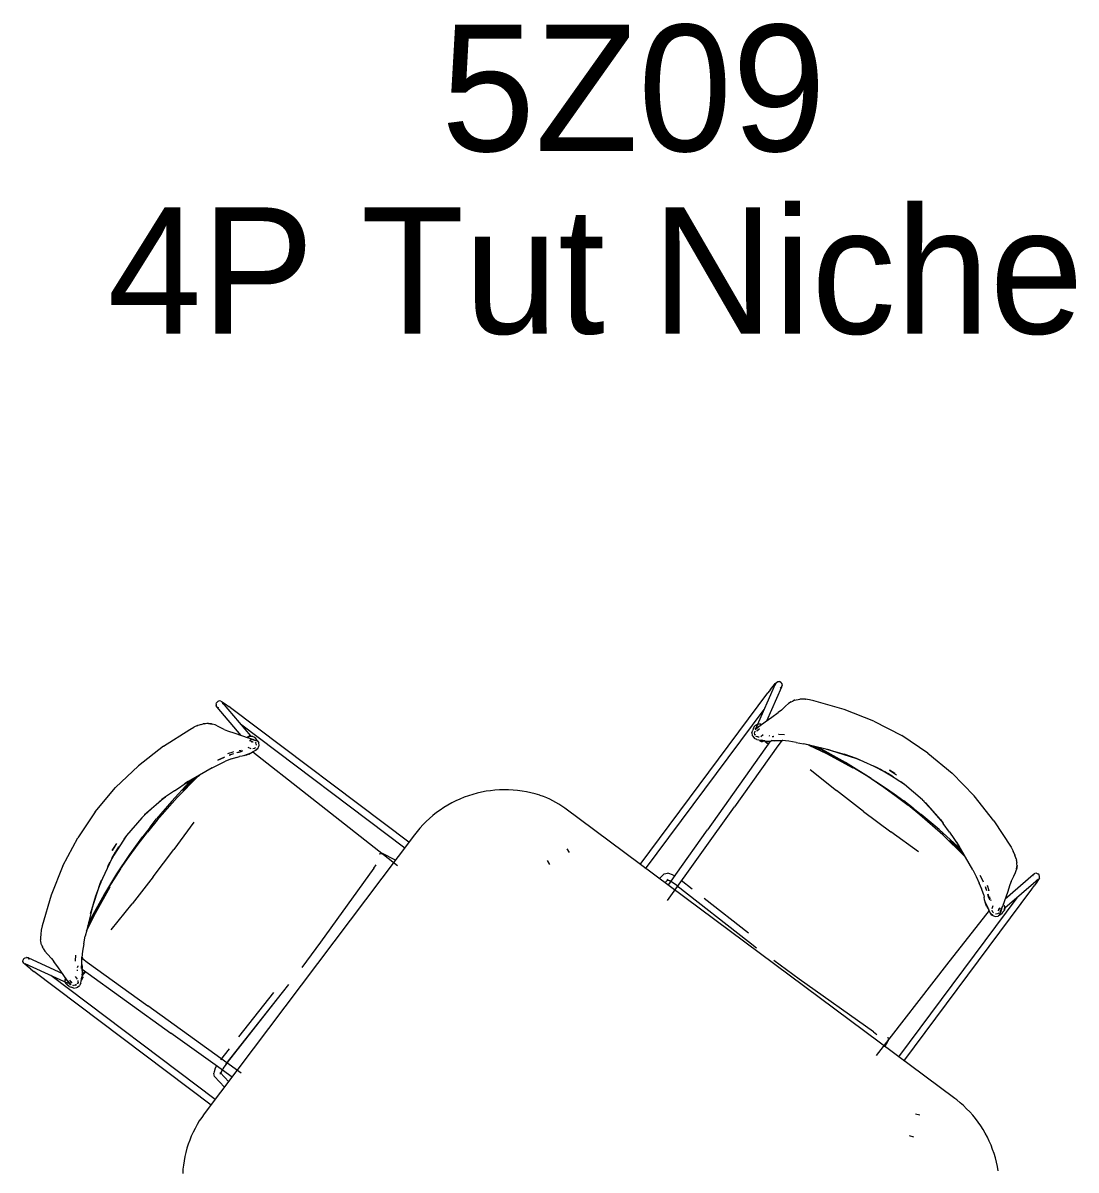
# Model space of a CAD drawing. Header units: millimetres. Extents: x 155927 to 326028, y -36033 to 97293.
# Drawn here: x 227393 to 229061, y 27266 to 29082 of the extents above; entities that cross this region are included whole.
import ezdxf

# ---------------------------------------------------------------- set-up
doc = ezdxf.new("R2010")
doc.units = ezdxf.units.MM
doc.header["$MEASUREMENT"] = 0
for name, color, linetype, lineweight in [('A-AREA-IDEN', 7, 'CONTINUOUS', 9), ('G-IMPT', 8, 'CONTINUOUS', 9), ('I-FURN', 8, 'CONTINUOUS', 9)]:
    doc.layers.add(name, color=color, linetype=linetype, lineweight=lineweight)
doc.styles.add('Century Gothic', font='GOTHIC.TTF', dxfattribs={"height": 200})

msp = doc.modelspace()

# ---------------------------------------------------------------- linework, layer by layer
at = {"layer": 'G-IMPT'}
for p, q in [((228554.4, 27967), (228584.7, 28035.4)), ((228594.4, 28030.2), (228570.3, 27976.3)), ((228576.6, 28026.3), (228572.8, 28021.2)), ((228576.6, 28026.3), (228581.1, 28031.9)), ((228581.1, 28031.9), (228584.4, 28035.9)), ((228584.2, 28033.3), (228584.3, 28033)), ((228584.7, 28035.4), (228584.3, 28033)), ((228584.4, 28035.9), (228586.1, 28037.7)), ((228586.1, 28037.7), (228588.5, 28038.9)), ((228588.5, 28038.9), (228591.1, 28038.8)), ((228593.4, 28037.5), (228591.1, 28038.8)), ((228592.4, 28028.7), (228594.3, 28030.5)), ((228592.6, 28028.9), (228594.3, 28030.5)), ((228593.4, 28037.5), (228594.7, 28035.6)), ((228594.4, 28030.2), (228595.2, 28032.7)), ((228594.8, 28035.2), (228594.7, 28035.6)), ((228594.8, 28035.2), (228595.2, 28032.7)), ((228595.2, 28032.7), (228595.1, 28033.1)), ((227698.6, 28003.4), (227699.3, 28005.5)), ((227701.2, 28007.4), (227699.3, 28005.5)), ((227703.7, 28008.2), (227701.2, 28007.4)), ((227706.3, 28007.8), (227703.7, 28008.2)), ((227706.3, 28007.8), (227708.4, 28006.6)), ((227708.3, 28005.9), (227753.2, 27953.1)), ((227708.3, 28005.9), (227709.4, 28003.9)), ((227708.4, 28006.6), (227712.8, 28003.7)), ((228370.4, 27749.1), (228572.8, 28021.2)), ((228609.7, 28007), (228605.2, 28004.1)), ((228609.7, 28007), (228612, 28008.1)), ((228614.7, 28009.3), (228612, 28008.1)), ((228615.2, 28009.4), (228614.7, 28009.3)), ((228615.2, 28009.4), (228617.6, 28010.1)), ((228617.6, 28010.1), (228620.8, 28010.8)), ((228620.8, 28010.8), (228623.4, 28011.1)), ((228626.1, 28011.3), (228623.4, 28011.1)), ((228632, 28011.1), (228626.1, 28011.3)), ((228632, 28011.1), (228632.4, 28011)), ((228638.7, 28010.2), (228632.4, 28011)), ((228645.5, 28008.7), (228638.7, 28010.2)), ((228693.7, 27994.9), (228645.5, 28008.7)), ((227698.6, 28003.4), (227698.9, 28000.8)), ((227699, 28000.4), (227698.9, 28000.8)), ((227700.5, 27998.2), (227699, 28000.4)), ((227702.8, 27997.4), (227700.5, 27998.6)), ((227702.5, 27997.5), (227700.5, 27998.6)), ((227738.6, 27953.4), (227700.5, 27998.2)), ((227709.4, 28003.9), (227709.3, 28004.1)), ((227712.8, 28003.7), (227718.6, 27999.5)), ((227723.6, 27995.7), (227718.6, 27999.5)), ((228004, 27784.5), (227723.6, 27995.7)), ((228379.1, 27742.6), (228566.6, 27994.6)), ((228579, 27982.7), (228589.2, 27990)), ((228594, 27993.5), (228589.2, 27990)), ((228600.8, 27999.9), (228594, 27993.5)), ((228600.8, 27999.9), (228605.2, 28004.1)), ((228740.3, 27976.4), (228693.7, 27994.9)), ((227669.4, 27969.2), (227663.5, 27966.6)), ((227669.4, 27969.2), (227669.8, 27969.3)), ((227675.4, 27971.2), (227669.8, 27969.3)), ((227675.4, 27971.2), (227678, 27971.8)), ((227680.6, 27972.2), (227678, 27971.8)), ((227680.6, 27972.2), (227681.3, 27972.2)), ((227683.9, 27972.5), (227681.3, 27972.2)), ((227686.4, 27972.5), (227683.9, 27972.5)), ((227691.2, 27971.9), (227686.4, 27972.5)), ((227686.4, 27972.5), (227686.9, 27972.4)), ((227686.4, 27972.5), (227692.3, 27971.7)), ((227686.9, 27972.4), (227689.8, 27972.1)), ((227689.8, 27972.1), (227692.3, 27971.7)), ((227691.2, 27971.9), (227692.3, 27971.7)), ((227697.4, 27970.2), (227692.3, 27971.7)), ((227702.9, 27967.4), (227697.4, 27970.2)), ((227737.1, 27972), (227997.7, 27775.6)), ((228549.7, 27965.3), (228551.9, 27968.7)), ((228553.2, 27969.9), (228551.9, 27968.7)), ((228553.2, 27969.9), (228553.4, 27970.1)), ((228553.4, 27970.1), (228556.3, 27971.5)), ((228556.6, 27971.6), (228556.3, 27971.5)), ((228556.6, 27971.6), (228559.2, 27972)), ((228558.4, 27967.8), (228568.4, 27975)), ((228561.9, 27971.5), (228559.2, 27972)), ((228559.4, 27971.9), (228559.2, 27972)), ((228562, 27971.4), (228559.2, 27972)), ((228559.4, 27971.9), (228562, 27971.4)), ((228561.9, 27971.5), (228562, 27971.4)), ((228568.4, 27975), (228579, 27982.7)), ((228740.3, 27976.4), (228784.7, 27953.4)), ((227615.1, 27936.4), (227657.3, 27963.2)), ((227657.3, 27963.2), (227663.5, 27966.6)), ((227711.2, 27963.2), (227702.9, 27967.4)), ((227711.2, 27963.2), (227716.7, 27961.1)), ((227716.7, 27961.1), (227728.6, 27957)), ((227728.6, 27957), (227749.6, 27949.7)), ((227748.2, 27951.1), (227748.1, 27951)), ((227748.2, 27951.1), (227750.4, 27952.2)), ((227750.4, 27952.2), (227750.6, 27952.3)), ((227753.5, 27952.7), (227750.6, 27952.3)), ((227751, 27952.3), (227753.2, 27952.7)), ((227751, 27952.3), (227753.5, 27952.7)), ((227757, 27952), (227753.2, 27952.7)), ((227753.2, 27952.7), (227756.7, 27952.1)), ((227753.2, 27952.7), (227753.5, 27952.7)), ((227757, 27952), (227753.5, 27952.7)), ((227757, 27952), (227756.7, 27952.1)), ((227757, 27952), (227758.5, 27951.2)), ((227759.5, 27950.3), (227758.5, 27951.2)), ((228547.1, 27957.9), (228548.6, 27962.1)), ((228547.1, 27957.9), (228547.9, 27953.5)), ((228547.9, 27953.5), (228548.7, 27952.3)), ((228549.7, 27965.3), (228548.6, 27962.1)), ((228548.7, 27952.3), (228551.4, 27948.8)), ((228552.1, 27954.5), (228551.3, 27957.8)), ((228551.8, 27960.3), (228551.4, 27958.5)), ((228551.8, 27959.7), (228551.4, 27958.5)), ((228551.9, 27955.9), (228552.5, 27954)), ((228551.9, 27955.9), (228552, 27955.2)), ((228552.5, 27954), (228552, 27955.2)), ((228552.5, 27962.9), (228558.9, 27968.2)), ((228558.4, 27967.8), (228552.5, 27962.9)), ((228555.9, 27966), (228552.8, 27964.4)), ((228555.1, 27965.3), (228552.8, 27964.4)), ((228552.9, 27963.9), (228553.7, 27965.7)), ((228553.7, 27952.4), (228554.2, 27952.1)), ((228554, 27964.7), (228558.9, 27968.2)), ((228555.9, 27966), (228554, 27964.7)), ((228556, 27951.3), (228554.2, 27952.1)), ((228555, 27961), (228559.6, 27964.5)), ((228555, 27961), (228557.1, 27962.2)), ((228557.5, 27962.2), (228556, 27961.9)), ((228556, 27961.9), (228557.1, 27962.2)), ((228556.7, 27951.2), (228556, 27951.3)), ((228557.5, 27962.2), (228556.5, 27962.1)), ((228556.7, 27951.2), (228559.1, 27951.4)), ((228561.4, 27952.2), (228565.3, 27955.2)), ((228576, 27952.7), (228574.8, 27953.1)), ((228579.6, 27952.2), (228581.5, 27952.1)), ((228582.2, 27952.1), (228581.5, 27952.1)), ((228589.5, 27955.3), (228590.1, 27955.4)), ((228590.1, 27955.4), (228599.1, 27955.2)), ((228826.3, 27925.7), (228784.7, 27953.4)), ((227615.1, 27936.4), (227575.6, 27905.6)), ((227754.1, 27932.6), (227749.5, 27934.5)), ((227757.7, 27946.8), (227749.6, 27949.7)), ((227759.6, 27945.5), (227751.9, 27948.7)), ((227751.9, 27948.7), (227753.1, 27948.2)), ((227752.1, 27945.7), (227754, 27946.6)), ((227757.6, 27943), (227752.3, 27945.1)), ((227759.6, 27945.5), (227753.1, 27948.2)), ((227756.4, 27947), (227754, 27946.6)), ((227756.5, 27943.6), (227754.5, 27943.3)), ((227754.5, 27943.3), (227755.9, 27943.6)), ((227756.5, 27943.6), (227755, 27943.5)), ((227757.6, 27943), (227755, 27943.5)), ((227758.9, 27946.8), (227755.4, 27947.5)), ((227763.1, 27944.7), (227755.4, 27947.5)), ((227758.9, 27946.8), (227756.4, 27947)), ((227758.9, 27933.1), (227756.7, 27932.7)), ((227757.6, 27947.8), (227758.9, 27946.3)), ((227763.1, 27944.7), (227757.7, 27946.8)), ((227758.9, 27933.1), (227759.8, 27933.5)), ((227761.6, 27948.6), (227759.5, 27950.3)), ((227760.9, 27934.7), (227759.8, 27933.5)), ((227761.9, 27941.5), (227761.1, 27943.1)), ((227765.1, 27933.7), (227761.5, 27930.1)), ((227763.6, 27945.8), (227761.6, 27948.6)), ((227765.1, 27933.7), (227762, 27930.3)), ((227762.4, 27938), (227762.2, 27941)), ((227763.6, 27945.8), (227766.2, 27942.2)), ((227764.7, 27932.3), (227766.3, 27936.4)), ((227766.7, 27937.7), (227766.2, 27942.2)), ((227766.3, 27936.4), (227766.7, 27937.7)), ((228577.1, 27945.1), (228476.9, 27804.1)), ((228588.4, 27937.4), (228519.6, 27840.4)), ((228555.1, 27947.1), (228551.4, 27948.8)), ((228555.1, 27947.1), (228564.5, 27945.6)), ((228567.5, 27944.9), (228562.3, 27946)), ((228562.3, 27946), (228564.5, 27945.6)), ((228573.5, 27939.7), (228567.1, 27944.9)), ((228567.5, 27944.9), (228571.2, 27944.6)), ((228568, 27944.8), (228573.8, 27940)), ((228568, 27944.8), (228573.8, 27940)), ((228571.2, 27944.6), (228578.1, 27944.8)), ((228578, 27946), (228587.2, 27945.4)), ((228578, 27946), (228587.9, 27945.5)), ((228582.4, 27945.2), (228578.1, 27944.8)), ((228582.4, 27945.2), (228587.9, 27945.5)), ((228587.2, 27945.4), (228596.4, 27945.4)), ((228593.7, 27943.8), (228588.4, 27937.4)), ((228596, 27945.8), (228593.7, 27943.8)), ((228605.8, 27944.4), (228595.5, 27945.4)), ((228596.4, 27945.4), (228595.5, 27945.4)), ((228617.5, 27942.5), (228605.8, 27944.4)), ((228617.5, 27942.5), (228629.1, 27940.4)), ((228639.1, 27938.2), (228629.1, 27940.5)), ((228671.5, 27930.5), (228629.1, 27940.5)), ((228639.1, 27938.2), (228629.1, 27940.4)), ((228665.5, 27925.1), (228637.7, 27938.5)), ((228637.7, 27938.5), (228665.3, 27925.1)), ((228659, 27930.1), (228645.1, 27936.7)), ((228653.9, 27933.9), (228651, 27935.3)), ((228695.7, 27910.8), (228653.9, 27933.9)), ((227712.1, 27919.3), (227701.4, 27914.3)), ((227701.4, 27914.3), (227711.1, 27918.9)), ((227712.1, 27919.3), (227711.1, 27918.9)), ((227723.3, 27916.6), (227713.6, 27912.7)), ((227717, 27925), (227725.6, 27927.6)), ((227726.2, 27924.7), (227719.4, 27922.3)), ((227719.4, 27922.3), (227721.6, 27923.1)), ((227726.2, 27924.7), (227721.6, 27923.1)), ((227731.2, 27918.9), (227722.5, 27916.3)), ((227723.3, 27916.6), (227722.5, 27916.3)), ((227726.2, 27927.8), (227725.6, 27927.6)), ((227731.2, 27918.9), (227735.9, 27920.1)), ((227734.8, 27927.4), (227731.3, 27926.1)), ((227732, 27926.4), (227731.3, 27926.1)), ((227732, 27926.4), (227734.8, 27927.4)), ((227737.2, 27927.9), (227734.1, 27926.7)), ((227734.8, 27926.9), (227734.1, 27926.7)), ((227737.2, 27927.9), (227734.8, 27926.9)), ((227738.5, 27929.8), (227735.3, 27929.1)), ((227740.2, 27920.9), (227735.9, 27920.1)), ((227740.4, 27929.4), (227736.6, 27927.6)), ((227737.2, 27927.9), (227736.6, 27927.6)), ((227737.2, 27927.9), (227740.4, 27929.4)), ((227746.9, 27922.6), (227740.2, 27920.9)), ((227743.7, 27922), (227752.6, 27925.7)), ((227747.8, 27923.5), (227743.7, 27922)), ((227750.3, 27923.9), (227746.9, 27922.6)), ((227747.8, 27923.5), (227752.6, 27925.7)), ((227750.3, 27923.9), (227756, 27927.3)), ((227762, 27930.3), (227756, 27927.3)), ((227756.9, 27927.8), (227842.8, 27860)), ((227764.7, 27932.3), (227761.5, 27930.1)), ((228659, 27930.1), (228693.9, 27911.4)), ((228707.1, 27902.1), (228665.3, 27925.1)), ((228665.5, 27925.1), (228707.1, 27902.1)), ((228665.6, 27932.1), (228671.5, 27930.5)), ((228665.6, 27932.1), (228671.5, 27930.4)), ((228671.5, 27930.5), (228713, 27917.2)), ((228671.5, 27930.5), (228693.5, 27924)), ((228671.5, 27930.4), (228693.5, 27924)), ((228713, 27917.2), (228693.5, 27924)), ((228693.5, 27924), (228712.9, 27917.1)), ((228718, 27915.2), (228712.9, 27917.1)), ((228752.6, 27899.3), (228713, 27917.2)), ((228713, 27917.2), (228718, 27915.2)), ((228826.3, 27925.7), (228864.8, 27893.8)), ((227575.6, 27905.6), (227539.4, 27871)), ((227692.4, 27902.4), (227648.6, 27877.2)), ((227692.4, 27902.4), (227703, 27907.6)), ((227703, 27907.6), (227713.6, 27912.7)), ((228639.8, 27899.7), (228681.2, 27866.3)), ((228693.9, 27911.4), (228728.2, 27891)), ((228736.3, 27885.3), (228695.7, 27910.8)), ((228740.1, 27905.5), (228746.6, 27902.3)), ((228740.1, 27905.5), (228752.6, 27898.8)), ((228752.6, 27899.3), (228771.4, 27888.3)), ((228752.6, 27899.3), (228762.5, 27893.5)), ((228752.6, 27898.8), (228762.5, 27893.5)), ((228773.7, 27893.3), (228765.2, 27898.9)), ((228765.2, 27898.9), (228776.5, 27891.4)), ((227628.4, 27849.7), (227655.6, 27879)), ((227632.6, 27866), (227654.5, 27880.8)), ((227636.9, 27855.2), (227670.5, 27889.1)), ((227666.6, 27887.5), (227645.5, 27866.3)), ((227666.6, 27887.5), (227645.5, 27866.3)), ((227654.5, 27880.8), (227648.6, 27877.2)), ((227661.1, 27884.4), (227655.6, 27879)), ((227670.5, 27889.1), (227672.4, 27890.9)), ((228728.2, 27891), (228759.2, 27870.5)), ((228736.3, 27885.3), (228756.2, 27871.8)), ((228789.2, 27875.8), (228758.2, 27896)), ((228758.2, 27896), (228762.5, 27893.5)), ((228771.4, 27888.3), (228762.5, 27893.5)), ((228789.2, 27875.8), (228783.2, 27880.1)), ((228789.2, 27875.8), (228783.2, 27880.1)), ((228899.6, 27857.9), (228864.8, 27893.8)), ((227507.3, 27832.7), (227539.4, 27871)), ((227632.6, 27866), (227618.7, 27856.2)), ((227842.8, 27860), (227985.8, 27747.6)), ((228723.9, 27833.3), (228681.2, 27866.3)), ((228756.2, 27871.8), (228775.7, 27857.6)), ((228759.2, 27870.5), (228772.5, 27861.1)), ((228772.5, 27861.1), (228787.9, 27850.2)), ((228817.4, 27851.8), (228789.2, 27875.8)), ((227618.5, 27856.5), (227585.5, 27828.1)), ((227612.8, 27852), (227585.5, 27828.1)), ((227585.8, 27827.8), (227612.8, 27852)), ((227628.4, 27849.7), (227604.4, 27821.4)), ((227636.9, 27855.2), (227605.1, 27819.3)), ((227618.5, 27856.5), (227612.8, 27852)), ((227612.8, 27852), (227618.7, 27856.2)), ((228775.7, 27857.6), (228794.8, 27843)), ((228802.8, 27838.6), (228787.9, 27850.2)), ((228813.6, 27827.9), (228794.8, 27843)), ((228817.4, 27851.8), (228820.5, 27849)), ((228817.5, 27851.9), (228821.9, 27847.2)), ((228817.5, 27851.9), (228820.1, 27849.5)), ((228821.9, 27847.2), (228846.3, 27820.4)), ((228850.8, 27814.7), (228822.2, 27847.5)), ((228846.3, 27820.4), (228822.2, 27847.5)), ((228930.7, 27818.6), (228899.6, 27857.9)), ((227507.3, 27832.7), (227479.4, 27791.3)), ((227581.1, 27823.4), (227585.8, 27827.8)), ((227581.1, 27823.4), (227583.5, 27825.9)), ((227581.2, 27823.3), (227584, 27826.4)), ((228413.9, 27692.2), (228519.6, 27840.4)), ((228723.9, 27833.3), (228767.3, 27801)), ((228802.8, 27838.6), (228815.6, 27828.6)), ((228849.6, 27796.3), (228813.6, 27827.9)), ((228844.1, 27804.8), (228815.6, 27828.6)), ((227581.2, 27823.3), (227557, 27795.2)), ((227594.3, 27808.6), (227582.6, 27793.8)), ((227605.1, 27819.3), (227589.8, 27800.7)), ((227594.3, 27808.6), (227604.4, 27821.4)), ((227663.3, 27816.5), (227631.6, 27772.9)), ((228850.8, 27814.7), (228846.3, 27820.4)), ((228846.3, 27820.4), (228850.5, 27814.4)), ((228860.4, 27800.6), (228850.5, 27814.4)), ((228930.7, 27818.6), (228957.8, 27776.6)), ((227456.1, 27747), (227479.4, 27791.3)), ((227557, 27795.3), (227536.6, 27764.3)), ((227557, 27795.3), (227552.6, 27789.2)), ((227557, 27795.2), (227552.6, 27789.2)), ((227571.6, 27778.5), (227582.6, 27793.8)), ((227575.1, 27781.6), (227589.8, 27800.7)), ((228426.8, 27733.6), (228476.9, 27804.1)), ((228811.1, 27769.6), (228767.3, 27801)), ((228844.1, 27804.8), (228873.6, 27777.8)), ((228849.6, 27796.3), (228883.8, 27762.9)), ((228860.4, 27800.6), (228875.4, 27778.8)), ((228882.2, 27766.8), (228860.8, 27787.8)), ((228882.2, 27766.8), (228860.8, 27787.8)), ((227533.3, 27758.8), (227544.4, 27777.5)), ((227533.8, 27771.3), (227541.3, 27782.6)), ((227539.4, 27779.8), (227533.8, 27771.3)), ((227544.4, 27777.5), (227539.1, 27768.6)), ((227560.8, 27762.2), (227575.1, 27781.6)), ((227562.1, 27765.2), (227571.6, 27778.5)), ((227599.1, 27729.7), (227631.6, 27772.9)), ((228875.4, 27778.8), (228871.8, 27784.7)), ((228897.2, 27741.1), (228871.8, 27784.7)), ((228879, 27772.3), (228873.6, 27777.8)), ((228957.8, 27776.6), (228961.2, 27770.3)), ((228963.8, 27764.5), (228961.2, 27770.3)), ((227533.3, 27758.8), (227515.1, 27719.3)), ((227527, 27746.3), (227533.8, 27758.8)), ((227527, 27746.3), (227530.3, 27752.8)), ((227533.3, 27758.8), (227539.1, 27768.6)), ((227533.8, 27758.8), (227539.1, 27768.6)), ((227536.6, 27764.3), (227539.1, 27768.6)), ((227541.4, 27734.4), (227562.1, 27765.2)), ((227547.1, 27742.4), (227560.8, 27762.2)), ((227956.9, 27766.4), (227959.7, 27766.7)), ((227959.7, 27766.7), (227962.2, 27766.7)), ((227982.7, 27756.2), (227962.2, 27766.7)), ((228883.8, 27762.9), (228885.6, 27761)), ((228963.8, 27764.5), (228964, 27764.1)), ((228965.9, 27758.5), (228964, 27764.1)), ((228965.9, 27758.5), (228966.5, 27755.9)), ((228966.9, 27753.3), (228966.5, 27755.9)), ((228966.9, 27753.3), (228966.9, 27752.6)), ((228967.2, 27750), (228966.9, 27752.6)), ((227456.1, 27747), (227437.3, 27700.5)), ((227520.8, 27700.2), (227541.4, 27734.4)), ((227547.1, 27742.4), (227521.4, 27701.9)), ((227948.3, 27743.6), (227864.1, 27626.4)), ((227948.3, 27743.6), (227952.2, 27748.7)), ((228408.4, 27734.3), (228400.5, 27726.7)), ((228408.4, 27734.3), (228410.9, 27735.1)), ((228410.9, 27735.1), (228413.6, 27735.5)), ((228415.9, 27735), (228413.6, 27735.5)), ((228414.5, 27716.3), (228426.8, 27733.6)), ((228421.5, 27733.2), (228415.9, 27735)), ((228425.3, 27731), (228421.5, 27733.2)), ((228897.2, 27741.1), (228902.5, 27730.5)), ((228948.5, 27695.2), (228993.1, 27733.6)), ((228962.3, 27731), (228965, 27736.5)), ((228965, 27736.5), (228966.5, 27741.6)), ((228967.3, 27747.5), (228966.5, 27741.6)), ((228966.9, 27744.1), (228966.5, 27741.6)), ((228966.7, 27742.7), (228966.5, 27741.6)), ((228966.7, 27742.7), (228967.3, 27747.5)), ((228967.2, 27747.1), (228966.9, 27744.1)), ((228967.3, 27747.5), (228967.2, 27750)), ((228967.3, 27747.5), (228967.2, 27747.1)), ((228992.3, 27731.3), (228993.5, 27733.6)), ((228992.3, 27731.5), (228993.5, 27733.6)), ((228993.1, 27733.6), (228995.2, 27735.1)), ((228995.2, 27735.1), (228995.6, 27735.2)), ((228998.2, 27735.5), (228995.6, 27735.2)), ((228998.2, 27735.5), (229000.4, 27734.8)), ((229002.3, 27732.9), (229000.4, 27734.8)), ((229003.1, 27730.5), (229002.3, 27732.9)), ((227501.6, 27677.9), (227515.1, 27719.3)), ((227515.1, 27719.3), (227508.2, 27699.8)), ((227508.2, 27699.8), (227515.3, 27719.2)), ((227515.1, 27719.3), (227517.1, 27724.3)), ((227517.1, 27724.3), (227515.3, 27719.2)), ((227599.1, 27729.7), (227565.9, 27687.2)), ((228414.9, 27725.4), (228409.3, 27720.1)), ((228417, 27723.2), (228412.4, 27724.7)), ((228412.4, 27724.7), (228414.8, 27724.7)), ((228414.9, 27725.4), (228413, 27724.4)), ((228413, 27724.4), (228414.8, 27724.7)), ((228423.1, 27719.8), (228417, 27723.2)), ((228428.3, 27716.1), (228423.1, 27719.8)), ((228428.3, 27716.1), (228542.1, 27627.5)), ((228428.6, 27716.1), (228542.1, 27627.5)), ((228435.1, 27724.6), (228452.6, 27711)), ((228902.5, 27730.5), (228907.6, 27719.9)), ((228911.6, 27710.3), (228907.6, 27719.9)), ((228914.2, 27721.5), (228909.2, 27732.1)), ((228909.2, 27732.1), (228913.8, 27722.5)), ((228914.2, 27721.5), (228913.8, 27722.5)), ((228919.9, 27716.6), (228922.7, 27708)), ((229000.8, 27725.8), (228947.8, 27680.3)), ((228956.1, 27717.1), (228952, 27705.2)), ((228958.1, 27722.6), (228956.1, 27717.1)), ((228958.1, 27722.6), (228962.3, 27731)), ((228990.7, 27710.4), (228994.4, 27715.5)), ((228998.6, 27721.3), (228994.4, 27715.5)), ((229001.5, 27725.7), (228998.6, 27721.3)), ((229000.8, 27725.8), (228998.8, 27724.7)), ((228998.8, 27724.7), (228999, 27724.8)), ((229002.7, 27727.8), (229001.5, 27725.7)), ((229002.7, 27727.8), (229003.1, 27730.5)), ((227437.3, 27700.5), (227423.2, 27652.4)), ((227521.4, 27701.9), (227498, 27660.3)), ((227501.6, 27677.9), (227508.2, 27699.8)), ((227501.7, 27677.9), (227508.2, 27699.8)), ((227501.9, 27665.3), (227520.8, 27700.2)), ((227530.2, 27713.3), (227506.9, 27671.7)), ((227507, 27671.8), (227530.2, 27713.3)), ((228967.1, 27696.8), (228779.5, 27444.7)), ((228788.3, 27438.2), (228990.7, 27710.4)), ((228914, 27702.4), (228911.3, 27711.1)), ((228911.6, 27710.3), (228911.3, 27711.1)), ((228914, 27702.4), (228915.2, 27697.7)), ((228916, 27693.4), (228915.2, 27697.7)), ((228919.7, 27707.5), (228917.3, 27714.2)), ((228917.3, 27714.2), (228918.1, 27712)), ((228919.7, 27707.5), (228918.1, 27712)), ((228921.4, 27701.7), (228921.2, 27702.3)), ((228922.4, 27698.8), (228921.2, 27702.3)), ((228921.4, 27701.7), (228922.4, 27698.8)), ((228922.9, 27696.4), (228921.8, 27699.5)), ((228922, 27698.8), (228921.8, 27699.5)), ((228922.9, 27696.4), (228922, 27698.8)), ((228922.8, 27707.4), (228922.7, 27708)), ((228922.9, 27696.4), (228922.7, 27697.1)), ((228924.5, 27693.2), (228922.7, 27697.1)), ((228922.9, 27696.4), (228924.5, 27693.2)), ((228924.9, 27695.1), (228924.2, 27698.3)), ((228952, 27705.2), (228944.8, 27684.2)), ((227532.2, 27646), (227565.9, 27687.2)), ((228471.8, 27696), (228541.9, 27641.3)), ((228917.8, 27686.7), (228916, 27693.4)), ((228918.7, 27685.8), (228917.1, 27689.9)), ((228917.1, 27689.9), (228920.9, 27681)), ((228919.1, 27683.3), (228917.8, 27686.7)), ((228918.7, 27685.8), (228920.9, 27681)), ((228919.1, 27683.3), (228922.5, 27677.7)), ((228925.3, 27693.7), (228925.8, 27692.4)), ((228927.8, 27679.5), (228929.6, 27684.2)), ((228938.2, 27676.1), (228940.2, 27681.4)), ((228938.2, 27676.1), (228938.7, 27678.7)), ((228938.8, 27677.2), (228938.5, 27679.3)), ((228938.5, 27679.3), (228938.8, 27677.9)), ((228938.8, 27677.2), (228938.7, 27678.7)), ((228939.9, 27670.6), (228942.7, 27678.3)), ((228940.7, 27674.1), (228943.9, 27681.9)), ((228940.7, 27674.1), (228943.4, 27680.7)), ((228942.2, 27677.3), (228941.8, 27679.8)), ((228942, 27676.1), (228944.8, 27684.2)), ((228942, 27674.9), (228942.7, 27678.3)), ((228943.9, 27681.9), (228943.4, 27680.7)), ((228946.2, 27685.6), (228946.1, 27685.7)), ((228946.2, 27685.6), (228947.4, 27683.4)), ((228947.2, 27676.8), (228947.9, 27680.6)), ((228947.2, 27676.8), (228947.9, 27680.3)), ((228947.9, 27680.6), (228947.3, 27677.1)), ((228947.4, 27683.4), (228947.5, 27683.2)), ((228947.9, 27680.3), (228947.5, 27683.2)), ((228947.5, 27682.8), (228947.9, 27680.6)), ((228947.5, 27682.8), (228947.9, 27680.3)), ((228947.9, 27680.6), (228947.9, 27680.3)), ((227501.6, 27677.9), (227491.3, 27635.6)), ((227507, 27671.8), (227493.4, 27644.2)), ((227493.4, 27644.2), (227506.9, 27671.7)), ((227501.9, 27665.3), (227495.2, 27651.5)), ((227498, 27660.3), (227496.6, 27657.4)), ((227499.9, 27671.9), (227501.6, 27677.9)), ((227499.9, 27671.9), (227501.7, 27677.9)), ((228923, 27676.7), (228855.7, 27590.4)), ((228925.5, 27671.7), (228922.5, 27677.7)), ((228927.6, 27669), (228925.4, 27672.2)), ((228928.9, 27668.6), (228925.4, 27672.2)), ((228928.9, 27668.6), (228925.5, 27671.7)), ((228927.6, 27669), (228931.6, 27667.4)), ((228928.3, 27674.8), (228927.9, 27676.9)), ((228928.3, 27674.8), (228928.8, 27673.8)), ((228929.9, 27672.7), (228928.8, 27673.8)), ((228931.6, 27667.4), (228933, 27667)), ((228933, 27667), (228937.4, 27667.6)), ((228933.2, 27671.3), (228936.2, 27671.5)), ((228936.8, 27671.8), (228938.4, 27672.6)), ((228941.1, 27670.2), (228937.4, 27667.6)), ((228939.9, 27670.6), (228942, 27676.1)), ((228941.1, 27670.2), (228943.8, 27672.2)), ((228942.9, 27676.1), (228941.5, 27674.9)), ((228942, 27674.9), (228942.2, 27677.3)), ((228943.8, 27672.2), (228945.6, 27674.3)), ((228945.6, 27674.3), (228946.4, 27675.3)), ((228947.2, 27676.8), (228946.4, 27675.3)), ((228947.2, 27676.8), (228947.3, 27677.1)), ((227421.6, 27645.6), (227420.8, 27639.2)), ((227423.2, 27652.4), (227421.6, 27645.6)), ((227493.7, 27645.5), (227491.3, 27635.6)), ((227493.7, 27645.5), (227491.4, 27635.6)), ((227420.8, 27638.9), (227420.5, 27633)), ((227420.5, 27633), (227420.7, 27630.2)), ((227421, 27627.7), (227420.7, 27630.2)), ((227420.8, 27638.9), (227420.8, 27639.2)), ((227421.6, 27624.4), (227421, 27627.7)), ((227422.3, 27622), (227421.6, 27624.4)), ((227489.2, 27623.9), (227487.3, 27612.3)), ((227489.2, 27623.9), (227491.4, 27635.6)), ((227864.1, 27626.4), (227849.4, 27606.3)), ((228542.1, 27627.3), (228554.9, 27617.5)), ((227422.3, 27622), (227422.5, 27621.6)), ((227422.5, 27621.6), (227423.6, 27618.8)), ((227424.7, 27616.5), (227423.6, 27618.8)), ((227424.7, 27616.5), (227427.6, 27612.1)), ((227431.7, 27607.6), (227427.6, 27612.1)), ((227431.7, 27607.6), (227438.1, 27600.7)), ((227476.2, 27596.7), (227476.4, 27605.7)), ((227487.3, 27612.3), (227486.2, 27601.9)), ((227849.4, 27606.3), (227834.5, 27586.2)), ((227392.7, 27595.5), (227392.8, 27598.2)), ((227393.9, 27593.2), (227392.7, 27595.5)), ((227394.1, 27600.5), (227392.8, 27598.2)), ((227395.6, 27591.4), (227393.9, 27593.2)), ((227394.1, 27600.5), (227396, 27601.8)), ((227399.6, 27588.1), (227395.6, 27591.4)), ((227396.4, 27601.8), (227396, 27601.8)), ((227464.4, 27560.9), (227396.1, 27591.8)), ((227396.1, 27591.8), (227398.5, 27591.3)), ((227396.4, 27601.8), (227398.9, 27602.2)), ((227398.2, 27591.2), (227398.5, 27591.3)), ((227398.9, 27602.2), (227398.5, 27602.2)), ((227401.4, 27601.3), (227398.9, 27602.2)), ((227405.2, 27583.6), (227399.6, 27588.1)), ((227402.9, 27599.4), (227401.1, 27601.3)), ((227402.7, 27599.6), (227401.1, 27601.3)), ((227401.4, 27601.3), (227455.1, 27577)), ((227438.1, 27600.7), (227441.6, 27596)), ((227448.8, 27585.7), (227441.6, 27596)), ((227476.2, 27596.1), (227476.2, 27596.7)), ((227479.3, 27586.1), (227479.4, 27588)), ((227479.5, 27588.7), (227479.4, 27588)), ((227485.5, 27584.4), (227486, 27594.4)), ((227485.5, 27584.4), (227486.1, 27593.7)), ((227485.9, 27602.4), (227487.7, 27600.2)), ((227486.3, 27588.9), (227486, 27594.4)), ((227486.1, 27593.7), (227486.2, 27602.8)), ((227486.2, 27602.8), (227486.2, 27601.9)), ((227486.3, 27588.9), (227486.7, 27584.6)), ((227487.7, 27600.2), (227494.2, 27594.8)), ((227494.2, 27594.8), (227590.7, 27525.4)), ((228602.1, 27582.3), (228581.9, 27597.1)), ((228855.7, 27590.4), (228744.3, 27446.8)), ((227405.2, 27583.6), (227410.2, 27579.8)), ((227690.8, 27368.4), (227410.2, 27579.8)), ((227697.3, 27377.1), (227436.8, 27573.4)), ((227456.4, 27575.1), (227448.8, 27585.7)), ((227463.5, 27565), (227456.4, 27575.1)), ((227479.2, 27568), (227476.2, 27571.9)), ((227478.8, 27582.6), (227478.4, 27581.1)), ((227484.3, 27561.6), (227485.8, 27571)), ((227486.6, 27574), (227485.4, 27568.8)), ((227485.4, 27568.8), (227485.8, 27571)), ((227486.4, 27583.6), (227626.8, 27482.5)), ((227491.8, 27580), (227486.5, 27573.6)), ((227486.6, 27574.4), (227491.4, 27580.2)), ((227486.6, 27574.4), (227491.4, 27580.2)), ((227486.6, 27574), (227486.9, 27577.6)), ((227486.9, 27577.6), (227486.7, 27584.6)), ((228622.3, 27567.7), (228602.1, 27582.3)), ((227459.4, 27566.1), (227460, 27568.6)), ((227460, 27568.6), (227459.4, 27565.8)), ((227459.9, 27568.5), (227459.4, 27565.8)), ((227459.4, 27566.1), (227459.4, 27565.8)), ((227459.7, 27563.2), (227459.4, 27565.8)), ((227459.7, 27563.2), (227459.8, 27562.9)), ((227461.3, 27560.1), (227459.8, 27562.9)), ((227459.9, 27568.5), (227460, 27568.6)), ((227461.5, 27559.8), (227461.3, 27560.1)), ((227461.5, 27559.8), (227462.6, 27558.6)), ((227466, 27556.3), (227462.6, 27558.6)), ((227466.7, 27560.6), (227463.1, 27565.6)), ((227468.4, 27559), (227463.1, 27565.6)), ((227463.5, 27565), (227468.4, 27559)), ((227465.3, 27562.5), (227466.7, 27560.6)), ((227465.3, 27562.5), (227467, 27559.4)), ((227467.5, 27559.5), (227465.7, 27560.3)), ((227466.1, 27561.7), (227466, 27562.5)), ((227466, 27556.3), (227469.2, 27555.2)), ((227466.1, 27561.7), (227467, 27559.4)), ((227470.3, 27561.6), (227466.8, 27566.2)), ((227469.2, 27564.1), (227469.4, 27562.6)), ((227469.2, 27564.1), (227469.2, 27563.1)), ((227470.3, 27561.6), (227469.2, 27563.6)), ((227469.4, 27562.6), (227469.2, 27563.6)), ((227473.4, 27553.7), (227469.2, 27555.2)), ((227471, 27558.3), (227472.9, 27558)), ((227471.6, 27558.3), (227472.9, 27558)), ((227473.4, 27553.7), (227477.9, 27554.4)), ((227476.9, 27558.6), (227473.5, 27557.8)), ((227475.5, 27558.4), (227477.3, 27559)), ((227475.5, 27558.4), (227476.1, 27558.6)), ((227477.3, 27559), (227476.1, 27558.6)), ((227477.9, 27554.4), (227479, 27555.2)), ((227479, 27560.2), (227479.2, 27560.7)), ((227479, 27555.2), (227482.5, 27557.9)), ((227480.1, 27562.5), (227479.2, 27560.7)), ((227480.2, 27563.2), (227480, 27565.6)), ((227480.2, 27563.2), (227480.1, 27562.5)), ((227484.3, 27561.6), (227482.5, 27557.9)), ((227803.9, 27546.6), (227813.8, 27559.4)), ((228740, 27484.2), (228622.3, 27567.7)), ((227714.4, 27433.4), (227803.7, 27546.5)), ((227714.5, 27433.6), (227803.7, 27546.5)), ((227734.8, 27476.7), (227789.9, 27546.4)), ((227738.3, 27418.8), (227590.7, 27525.4)), ((227697, 27431.9), (227626.8, 27482.5)), ((228740, 27484.2), (228745.1, 27480.3)), ((228758.2, 27460.5), (228763.2, 27470.4)), ((228762.9, 27475.7), (228763.2, 27473)), ((228763.2, 27473), (228763.2, 27470.4)), ((227706, 27440.2), (227719.7, 27457.6)), ((227697.3, 27426.6), (227695.4, 27421.1)), ((227724, 27412.5), (227697, 27431.9)), ((227699.5, 27430.5), (227697.3, 27426.6)), ((227710.7, 27428.2), (227707.3, 27422.1)), ((227714.4, 27433.4), (227710.7, 27428.2)), ((227695.4, 27421.1), (227694.9, 27418.8)), ((227695.4, 27416), (227694.9, 27418.8)), ((227696.2, 27413.6), (227695.4, 27416)), ((227696.2, 27413.6), (227712.1, 27396.6)), ((227705.1, 27420), (227706, 27418.1)), ((227705.1, 27420), (227718.7, 27405.4)), ((227707.3, 27422.1), (227705.7, 27417.5)), ((227706, 27418.1), (227705.7, 27419.9)), ((227705.7, 27417.5), (227705.7, 27419.9))]:
    msp.add_line(p, q, dxfattribs=at)
at = {"layer": 'I-FURN'}
for p, q in [((228559.2, 27946.7), (228560.2, 27945.3)), ((228560.2, 27945.3), (228561.1, 27944.7)), ((228565.7, 27944.3), (228560.2, 27945.3)), ((228560.2, 27945.3), (228564.5, 27944)), ((228560.2, 27945.3), (228562.2, 27944.2)), ((228560.2, 27945.3), (228563.4, 27944)), ((228561.1, 27944.7), (228562.2, 27944.2)), ((228562.2, 27944.2), (228563.4, 27944)), ((228565.7, 27944.3), (228562.3, 27946)), ((228564.5, 27944), (228563.4, 27944)), ((228565.7, 27944.3), (228563.8, 27945.5)), ((228565.7, 27944.3), (228564.1, 27945.6)), ((228565.7, 27944.3), (228564.5, 27945.5)), ((228565.7, 27944.3), (228564.5, 27944)), ((228105.2, 27860.4), (228098.4, 27858.2)), ((228112.1, 27862.2), (228105.2, 27860.4)), ((228119.1, 27863.9), (228112.1, 27862.2)), ((228126.2, 27865.2), (228119.1, 27863.9)), ((228133.3, 27866.2), (228126.2, 27865.2)), ((228140.4, 27867), (228133.3, 27866.2)), ((228147.5, 27867.5), (228140.4, 27867)), ((228154.7, 27867.7), (228147.5, 27867.5)), ((228161.9, 27867.6), (228154.7, 27867.7)), ((228169.1, 27867.2), (228161.9, 27867.6)), ((228176.2, 27866.6), (228169.1, 27867.2)), ((228183.3, 27865.6), (228176.2, 27866.6)), ((228190.4, 27864.4), (228183.3, 27865.6)), ((228197.4, 27862.9), (228190.4, 27864.4)), ((228204.3, 27861.1), (228197.4, 27862.9)), ((228211.2, 27859), (228204.3, 27861.1)), ((228065.8, 27843.3), (228059.6, 27839.6)), ((228072, 27846.8), (228065.8, 27843.3)), ((228078.4, 27850.1), (228072, 27846.8)), ((228085, 27853), (228078.4, 27850.1)), ((228091.6, 27855.7), (228085, 27853)), ((228098.4, 27858.2), (228091.6, 27855.7)), ((228212.1, 27858.7), (228211.2, 27859)), ((228217.2, 27856.9), (228212.1, 27858.7)), ((228222.3, 27854.9), (228217.2, 27856.9)), ((228227.3, 27852.6), (228222.3, 27854.9)), ((228232.2, 27850.2), (228227.3, 27852.6)), ((228237, 27847.6), (228232.2, 27850.2)), ((228241.7, 27844.8), (228237, 27847.6)), ((228246.3, 27841.8), (228241.7, 27844.8)), ((228250.8, 27838.6), (228246.3, 27841.8)), ((228042.2, 27827), (228036.8, 27822.3)), ((228047.8, 27831.4), (228042.2, 27827)), ((228053.7, 27835.6), (228047.8, 27831.4)), ((228059.6, 27839.6), (228053.7, 27835.6)), ((228868.6, 27379), (228250.8, 27838.6)), ((228021.6, 27807.1), (228016.9, 27801.6)), ((228026.4, 27812.4), (228021.6, 27807.1)), ((228031.5, 27817.5), (228026.4, 27812.4)), ((228036.8, 27822.3), (228031.5, 27817.5)), ((228012.7, 27796.3), (227679.9, 27354.5)), ((228016.9, 27801.6), (228012.7, 27796.3)), ((228254.4, 27774.3), (228258.1, 27768.2)), ((228223.3, 27755.5), (228227, 27749.4)), ((227487.1, 27572.2), (227485.4, 27568.7)), ((227487.1, 27572.2), (227485.7, 27570)), ((227487.1, 27572.2), (227485.8, 27570.6)), ((227487.1, 27572.2), (227485.9, 27571)), ((227487.1, 27572.2), (227486.1, 27566.6)), ((227486.1, 27566.6), (227487.4, 27571)), ((227486.1, 27566.6), (227487.4, 27569.8)), ((227487.1, 27572.2), (227487.4, 27571)), ((227487.2, 27568.7), (227487.4, 27569.8)), ((227487.4, 27571), (227487.4, 27569.8)), ((227484.7, 27565.7), (227486.1, 27566.6)), ((227486.1, 27566.6), (227487.2, 27568.7)), ((227486.1, 27566.6), (227486.7, 27567.6)), ((227486.7, 27567.6), (227487.2, 27568.7)), ((228871.8, 27376.6), (228868.6, 27379)), ((228877.2, 27372.2), (228871.8, 27376.6)), ((228882.5, 27367.5), (228877.2, 27372.2)), ((227679.9, 27354.5), (227675.9, 27349)), ((228806.7, 27354.8), (228813.6, 27352.9)), ((228887.5, 27362.7), (228882.5, 27367.5)), ((228892.4, 27357.7), (228887.5, 27362.7)), ((228897.1, 27352.4), (228892.4, 27357.7)), ((228901.5, 27347), (228897.1, 27352.4)), ((227668.6, 27337.5), (227665.3, 27331.6)), ((227672.1, 27343.3), (227668.6, 27337.5)), ((227675.9, 27349), (227672.1, 27343.3)), ((228905.8, 27341.4), (228901.5, 27347)), ((228909.8, 27335.7), (228905.8, 27341.4)), ((228913.6, 27329.8), (228909.8, 27335.7)), ((227659.4, 27319.3), (227656.9, 27313)), ((227662.2, 27325.5), (227659.4, 27319.3)), ((227665.3, 27331.6), (227662.2, 27325.5)), ((228804.1, 27317.8), (228797.2, 27319.7)), ((228917.1, 27323.7), (228913.6, 27329.8)), ((228920.4, 27317.5), (228917.1, 27323.7)), ((228923.4, 27311.2), (228920.4, 27317.5)), ((227652.5, 27300.1), (227650.7, 27293.6)), ((227654.6, 27306.6), (227652.5, 27300.1)), ((227656.9, 27313), (227654.6, 27306.6)), ((228926.2, 27304.8), (228923.4, 27311.2)), ((228928.7, 27298.2), (228926.2, 27304.8)), ((228931, 27291.6), (228928.7, 27298.2)), ((227647.9, 27280.3), (227647, 27273.5)), ((227649.2, 27287), (227647.9, 27280.3)), ((227650.7, 27293.6), (227649.2, 27287)), ((228933, 27284.9), (228931, 27291.6)), ((228934.7, 27278.1), (228933, 27284.9)), ((227646.2, 27266.8), (227645.8, 27260)), ((227647, 27273.5), (227646.2, 27266.8)), ((228936.2, 27271.2), (228934.7, 27278.1)), ((228937.4, 27264.3), (228936.2, 27271.2))]:
    msp.add_line(p, q, dxfattribs=at)

# ---------------------------------------------------------------- texts
at = {"layer": 'A-AREA-IDEN', "style": 'Century Gothic'}
for s, p in [('5Z09', (228055.1, 28878.7)), ('4P Tut Niche', (227526.8, 28589.7))]:
    msp.add_text(s, height=200, dxfattribs=at).set_placement(p)

doc.saveas('drawing.dxf')
